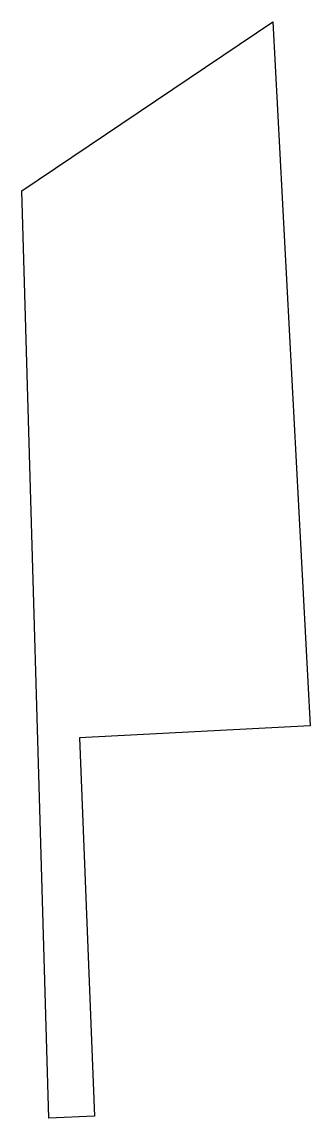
# Model space of a CAD drawing. Header units: inches. Extents: x 613336.2 to 613346.6, y 1318369.7 to 1318409.3.
import ezdxf

# ---------------------------------------------------------------- set-up
doc = ezdxf.new("R2010")
doc.units = ezdxf.units.IN
doc.header["$MEASUREMENT"] = 0

msp = doc.modelspace()

# ---------------------------------------------------------------- linework, layer by layer
msp.add_lwpolyline([(613336.2087, 1318403.1908), (613345.2424, 1318409.2792), (613346.5866, 1318383.8914), (613338.2875, 1318383.452), (613338.8213, 1318369.8102), (613337.1756, 1318369.739), (613336.2087, 1318403.1908)], close=True)

doc.saveas('drawing.dxf')
